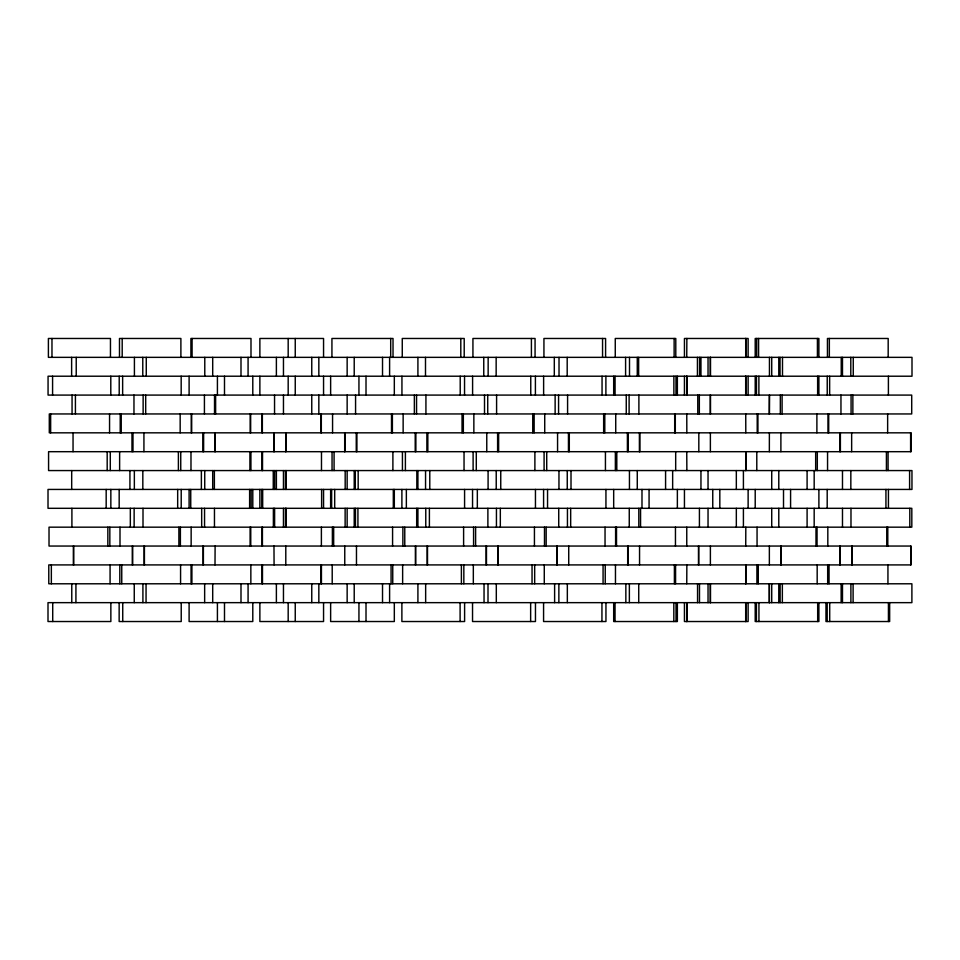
<?xml version="1.0" encoding="UTF-8"?>
<svg xmlns="http://www.w3.org/2000/svg" width="960" height="960" viewBox="0 0 960 960"><rect width="100%" height="100%" fill="white"/><g stroke="black" fill="none" stroke-linecap="round" stroke-linejoin="round"><path stroke-width="1.44" d="M910.788 546.048L910.788 564.912M910.608 432.828L910.608 451.692M909.804 508.308L909.804 527.172M909.6 470.568L909.6 489.432M889.656 602.652L889.656 621.528L825.972 621.528L825.972 602.652M888.396 376.212L888.396 395.088M888.432 489.432L888.432 508.308M888.432 602.652L888.432 621.528M888.18 357.348L888.18 338.472L827.448 338.472L827.448 357.348M888.072 451.692L888.072 470.568M887.94 564.912L887.94 583.788M887.796 527.172L887.796 546.048M887.64 413.952L887.64 432.828M886.752 527.172L886.752 546.048M886.416 451.692L886.416 470.568M885.936 489.432L885.936 508.308M853.26 357.348L853.26 376.212M853.104 583.788L853.104 602.652M852.864 395.088L852.864 413.952M852 546.048L852 564.912M851.82 546.048L851.82 564.912M851.652 432.828L851.652 451.692M851.076 395.088L851.076 413.952M850.98 508.308L850.98 527.172M850.8 357.348L850.8 376.212M850.836 470.568L850.836 489.432M850.896 583.788L850.896 602.652M842.484 357.348L842.484 376.212M842.484 470.568L842.484 489.432M842.484 508.308L842.484 527.172M842.484 583.788L842.484 602.652M841.236 357.348L841.236 376.212M841.14 583.788L841.14 602.652M840.96 395.088L840.96 413.952M840.384 432.828L840.384 451.692M840.204 546.048L840.204 564.912M840.036 546.048L840.036 564.912M839.844 432.828L839.844 451.692M829.644 376.212L829.644 395.088M829.704 602.652L829.704 621.528M829.344 338.472L829.344 357.348M829.044 564.912L829.044 583.788M828.696 413.952L828.696 432.828M827.976 413.952L827.976 432.828M827.82 527.172L827.82 546.048M827.556 451.692L827.556 470.568M827.676 564.912L827.676 583.788M827.232 376.212L827.232 395.088M827.196 489.432L827.196 508.308M827.184 602.652L827.184 621.528M818.892 357.348L818.892 338.472L755.208 338.472L755.208 357.348M818.892 376.212L818.892 395.088M818.892 489.432L818.892 508.308M818.892 602.652L818.892 621.528L755.208 621.528L755.208 602.652M817.632 376.212L817.632 395.088M817.68 602.652L817.68 621.528M817.416 338.472L817.416 357.348M817.308 451.692L817.308 470.568M817.176 564.912L817.176 583.788M817.044 527.172L817.044 546.048M816.888 413.952L816.888 432.828M815.988 527.172L815.988 546.048M815.664 451.692L815.664 470.568M814.176 470.568L814.176 489.432M814.176 508.308L814.176 527.172M807.096 470.568L807.096 489.432M807.096 508.308L807.096 527.172M790.584 489.432L790.584 508.308M783.516 489.432L783.516 508.308M782.496 357.348L782.496 376.212M782.352 583.788L782.352 602.652M782.1 395.088L782.1 413.952M781.248 546.048L781.248 564.912M781.068 546.048L781.068 564.912M780.888 432.828L780.888 451.692M780.324 395.088L780.324 413.952M780.132 583.788L780.132 602.652M780.036 357.348L780.036 376.212M778.788 357.348L778.788 376.212M778.788 470.568L778.788 489.432M778.788 508.308L778.788 527.172M778.788 583.788L778.788 602.652M771.72 357.348L771.72 376.212M771.72 470.568L771.72 489.432M771.72 508.308L771.72 527.172M771.72 583.788L771.72 602.652M769.452 357.348L769.452 376.212M769.38 432.828L769.344 451.692M769.356 546.048L769.356 564.912M769.44 583.788L769.44 602.652M769.272 583.788L769.272 602.652M758.94 602.652L758.94 621.528M758.88 376.212L758.88 395.088M758.58 338.472L758.58 357.348M758.28 564.912L758.28 583.788M757.932 413.952L757.932 432.828M757.212 413.952L757.212 432.828M757.056 527.172L757.056 546.048M756.792 451.692L756.792 470.568M756.912 564.912L756.912 583.788M756.684 338.472L756.684 357.348M756.468 376.212L756.468 395.088M756.42 602.652L756.42 621.528M755.208 376.212L755.208 395.088M755.208 489.432L755.208 508.308M748.128 357.348L748.128 338.472L684.444 338.472L684.444 357.348M748.128 376.212L748.128 395.088M748.128 489.432L748.128 508.308M748.128 602.652L748.128 621.528L684.444 621.528L684.444 602.652M745.836 338.472L745.836 357.348M745.86 376.212L745.86 395.088M745.74 413.952L745.8 432.828M745.836 451.692L745.836 470.568M745.812 527.172L745.728 546.048M745.824 564.912L745.824 583.788M745.86 602.652L745.86 621.528M745.704 338.472L745.704 357.348M745.68 376.212L745.68 395.088M745.716 451.692L745.716 470.568M745.716 564.912L745.716 583.788M745.68 602.652L745.68 621.528M743.412 470.568L743.412 489.432M743.412 508.308L743.412 527.172M736.332 470.568L736.332 489.432M736.332 508.308L736.332 527.172M719.82 489.432L719.82 508.308M712.752 489.432L712.752 508.308M710.484 357.348L710.484 376.212M710.46 395.088L710.46 413.952M710.376 432.828L710.376 451.692M710.388 546.048L710.388 564.912M710.472 583.788L710.472 602.652M710.304 357.348L710.304 376.212M710.328 395.088L710.328 413.952M710.304 583.788L710.304 602.652M708.036 357.348L708.036 376.212M708.036 470.568L708.036 489.432M708.036 508.308L708.036 527.172M708.036 583.788L708.036 602.652M700.956 357.348L700.956 376.212M700.956 470.568L700.956 489.432M699.588 357.348L699.588 376.212M699.336 395.088L699.336 413.952M699.42 508.308L699.42 527.172M699.492 583.788L699.492 602.652M698.82 432.828L698.82 451.692M698.676 546.048L698.676 564.912M698.52 546.048L698.52 564.912M697.776 395.088L697.776 413.952M697.56 583.788L697.56 602.652M697.44 357.348L697.44 376.212M686.868 338.472L686.736 357.348M686.892 376.212L686.892 395.088M686.772 413.952L686.832 432.828M686.748 451.692L686.868 470.568M686.76 527.172L686.76 546.048M686.856 564.912L686.748 583.788M686.892 602.652L686.892 621.528M686.712 376.212L686.712 395.088M686.712 602.652L686.712 621.528M684.444 376.212L684.444 395.088M684.444 489.432L684.444 508.308M677.364 376.212L677.364 395.088M677.364 489.432L677.364 508.308M677.364 602.652L677.364 621.528L613.68 621.528L613.68 602.652M675.984 376.212L675.984 395.088M676.02 602.652L676.02 621.528M675.792 357.348L675.792 338.472L615.264 338.472L615.264 357.348M675.684 451.692L675.684 470.568M675.576 564.912L675.576 583.788M675.456 527.172L675.456 546.048M675.312 413.952L675.312 432.828M674.688 413.952L674.688 432.828M674.388 564.912L674.388 583.788M674.136 338.472L674.136 357.348M673.872 376.212L673.872 395.088M673.824 602.652L673.824 621.528M672.648 470.568L672.648 489.432M665.58 470.568L665.58 489.432M649.068 489.432L649.068 508.308M641.988 489.432L641.988 508.308M640.56 508.308L640.56 527.172M639.864 432.828L639.864 451.692M639.552 546.048L639.552 564.912M639.396 432.828L639.396 451.692M638.892 395.088L638.892 413.952M638.808 508.308L638.808 527.172M638.736 583.788L638.736 602.652M638.64 357.348L638.64 376.212M637.272 357.348L637.272 376.212M637.272 470.568L637.272 489.432M629.508 357.348L629.508 376.212M629.448 470.568L629.448 489.432M629.364 583.788L629.364 602.652M629.256 508.308L629.256 527.172M629.112 395.088L629.112 413.952M628.248 432.828L628.248 451.692M627.972 546.048L627.972 564.912M627.684 546.048L627.684 564.912M627.396 432.828L627.396 451.692M626.256 395.088L626.256 413.952M625.848 583.788L625.848 602.652M625.596 357.348L625.596 376.212M616.8 451.692L616.8 470.568M616.512 527.172L616.512 546.048M615.732 413.952L615.732 432.828M615.6 527.172L615.6 546.048M615.36 451.692L615.36 470.568M615.468 564.912L615.468 583.788M615.072 376.212L615.072 395.088M615.036 602.652L615.036 621.528M613.68 376.212L613.68 395.088M613.68 489.432L613.68 508.308M605.94 489.432L605.94 508.308M605.952 602.652L605.952 621.528L543.576 621.528L543.576 602.652M605.892 376.212L605.892 395.088M605.592 357.348L605.592 338.472L543.936 338.472L543.936 357.348M605.436 451.692L605.436 470.568M605.244 564.912L605.244 583.788M605.04 527.172L605.04 546.048M604.8 413.952L604.8 432.828M603.648 413.952L603.648 432.828M603.072 564.912L603.072 583.788M602.556 338.472L602.556 357.348M602.052 376.212L602.052 395.088M601.944 602.652L601.944 621.528M571.008 470.568L571.008 489.432M570.672 508.308L570.672 527.172M569.304 432.828L569.304 451.692M568.728 546.048L568.728 564.912M568.452 432.828L568.452 451.692M567.588 395.088L567.588 413.952M567.444 508.308L567.444 527.172M567.336 583.788L567.336 602.652M567.192 357.348L567.192 376.212M567.252 470.568L567.252 489.432M559.02 357.348L559.02 376.212M558.96 470.568L558.96 489.432M558.732 508.308L558.732 527.172M558.864 583.788L558.864 602.652M558.576 395.088L558.576 413.952M557.568 432.828L557.568 451.692M557.244 546.048L557.244 564.912M556.896 546.048L556.896 564.912M555.132 395.088L555.132 413.952M554.616 583.788L554.616 602.652M554.304 357.348L554.304 376.212M547.548 489.432L547.548 508.308M546.72 451.692L546.72 470.568M546.168 527.172L546.168 546.048M544.728 413.952L544.728 432.828M544.488 527.172L544.488 546.048M544.272 564.912L544.272 583.788M544.092 451.692L544.092 470.568M543.624 376.212L543.624 395.088M543.588 489.432L543.588 508.308M535.404 376.212L535.404 395.088M535.452 489.432L535.452 508.308M535.464 602.652L535.464 621.528L472.536 621.528L472.536 602.652M535.068 357.348L535.068 338.472L472.932 338.472L472.932 357.348M534.888 451.692L534.888 470.568M534.672 564.912L534.672 583.788M534.432 527.172L534.432 546.048M534.144 413.952L534.144 432.828M532.752 413.952L532.752 432.828M532.044 564.912L532.044 583.788M531.408 338.472L531.408 357.348M530.76 376.212L530.76 395.088M530.64 602.652L530.64 621.528M500.748 470.568L500.748 489.432M500.328 508.308L500.328 527.172M498.636 432.828L498.636 451.692M498.276 546.048L498.276 564.912M497.928 546.048L497.928 564.912M497.604 432.828L497.604 451.692M496.596 395.088L496.596 413.952M496.44 508.308L496.44 527.172M496.152 357.348L496.152 376.212M496.224 470.568L496.224 489.432M496.308 583.788L496.308 602.652M488.148 357.348L488.148 376.212M488.088 470.568L488.088 489.432M488.004 583.788L488.004 602.652M487.884 508.308L487.884 527.172M487.728 395.088L487.728 413.952M486.768 432.828L486.768 451.692M486.468 546.048L486.468 564.912M486.144 546.048L486.144 564.912M484.512 395.088L484.512 413.952M484.044 583.788L484.044 602.652M483.756 357.348L483.756 376.212M477.336 489.432L477.336 508.308M476.292 451.692L476.292 470.568M475.608 527.172L475.608 546.048M473.856 413.952L473.856 432.828M473.58 527.172L473.58 546.048M473.328 564.912L473.328 583.788M473.112 451.692L473.112 470.568M472.596 376.212L472.596 395.088M472.548 489.432L472.548 508.308M464.544 376.212L464.544 395.088M464.58 489.432L464.58 508.308M464.604 602.652L464.604 621.528L401.88 621.528L401.88 602.652M464.208 357.348L464.208 338.472L402.264 338.472L402.264 357.348M464.04 451.692L464.04 470.568M463.836 564.912L463.836 583.788M463.608 527.172L463.608 546.048M463.344 413.952L463.344 432.828M462.048 413.952L462.048 432.828M461.388 564.912L461.388 583.788M460.8 338.472L460.8 357.348M460.212 376.212L460.212 395.088M460.104 602.652L460.104 621.528M429.78 470.568L429.78 489.432M429.396 508.308L429.396 527.172M427.836 432.828L427.836 451.692M427.5 546.048L427.5 564.912M427.188 546.048L427.188 564.912M426.876 432.828L426.876 451.692M425.928 395.088L425.928 413.952M425.772 508.308L425.772 527.172M425.556 470.568L425.556 489.432M425.652 583.788L425.652 602.652M425.496 357.348L425.496 376.212M417.912 357.348L417.912 376.212M417.912 470.568L417.912 489.432M417.912 508.308L417.912 527.172M417.912 583.788L417.912 602.652M416.832 470.568L416.832 489.432M416.556 395.088L416.556 413.952M416.676 508.308L416.676 527.172M415.872 432.828L415.872 451.692M415.656 546.048L415.656 564.912M415.44 546.048L415.44 564.912M415.212 432.828L415.212 451.692M414.36 395.088L414.36 413.952M406.356 489.432L406.356 508.308M405.396 451.692L405.396 470.568M404.772 527.172L404.772 546.048M403.14 413.952L403.14 432.828M402.876 527.172L402.876 546.048M402.636 564.912L402.636 583.788M402.432 451.692L402.432 470.568M401.94 376.212L401.94 395.088M401.892 489.432L401.892 508.308M394.32 376.212L394.32 395.088M394.32 489.432L394.32 508.308M394.32 602.652L394.32 621.528L330.636 621.528L330.636 602.652M393.312 489.432L393.312 508.308M393.024 357.348L393.024 338.472L331.932 338.472L331.932 357.348M392.892 451.692L392.892 470.568M392.748 564.912L392.748 583.788M392.58 527.172L392.58 546.048M392.388 413.952L392.388 432.828M391.512 413.952L391.512 432.828M391.08 564.912L391.08 583.788M390.696 338.472L390.696 357.348M389.604 357.348L389.604 376.212M389.604 583.788L389.604 602.652M382.524 357.348L382.524 376.212M382.524 583.788L382.524 602.652M366.012 376.212L366.012 395.088M366.012 602.652L366.012 621.528M358.944 376.212L358.944 395.088M358.944 602.652L358.944 621.528M358.176 470.568L358.176 489.432M357.924 508.308L357.924 527.172M356.916 432.828L356.916 451.692M356.472 546.048L356.472 564.912M356.256 432.828L356.256 451.692M355.572 395.088L355.572 413.952M355.452 508.308L355.452 527.172M355.296 470.568L355.296 489.432M354.216 357.348L354.216 376.212M354.216 470.568L354.216 489.432M354.216 508.308L354.216 527.172M354.216 583.788L354.216 602.652M347.148 357.348L347.148 376.212M347.148 395.088L347.148 413.952M347.148 470.568L347.148 489.432M347.148 508.308L347.148 527.172M347.148 583.788L347.148 602.652M345.18 470.568L345.18 489.432M345.132 508.308L345.132 527.172M344.88 432.828L344.88 451.692M344.76 546.048L344.76 564.912M344.688 432.828L344.688 451.692M334.692 489.432L334.692 508.308M334.08 451.692L334.08 470.568M333.672 527.172L333.672 546.048M332.568 413.952L332.568 432.828M332.376 527.172L332.376 546.048M332.208 564.912L332.208 583.788M332.052 451.692L332.052 470.568M331.644 489.432L331.644 508.308M330.636 376.212L330.636 395.088M330.636 489.432L330.636 508.308M323.556 357.348L323.556 338.472L259.872 338.472L259.872 357.348M323.556 376.212L323.556 395.088M323.556 489.432L323.556 508.308M323.556 602.652L323.556 621.528L259.872 621.528L259.872 602.652M321.624 489.432L321.624 508.308M321.48 451.692L321.48 470.568M321.384 527.172L321.384 546.048M321.432 564.912L321.432 583.788M321.324 413.952L321.324 432.828M321.072 413.952L321.072 432.828M320.952 564.912L320.952 583.788M318.84 357.348L318.84 376.212M318.84 395.088L318.84 413.952M318.84 583.788L318.84 602.652M311.76 357.348L311.76 376.212M311.76 395.088L311.76 413.952M311.76 583.788L311.76 602.652M295.248 338.472L295.248 357.348M295.248 376.212L295.248 395.088M295.248 602.652L295.248 621.528M288.18 338.472L288.18 357.348M288.18 376.212L288.18 395.088M288.18 602.652L288.18 621.528M286.236 470.568L286.236 489.432M286.176 508.308L286.176 527.172M285.912 432.828L285.912 451.692M285.792 546.048L285.792 564.912M285.72 432.828L285.72 451.692M285.42 470.568L285.42 489.432M285.48 508.308L285.48 527.172M283.464 357.348L283.464 376.212M283.464 395.088L283.464 413.952M283.464 470.568L283.464 489.432M283.464 508.308L283.464 527.172M283.464 583.788L283.464 602.652M276.384 357.348L276.384 376.212M276.384 470.568L276.384 489.432M276.384 583.788L276.384 602.652M274.548 395.088L274.548 413.952M274.716 470.568L274.716 489.432M274.62 508.308L274.62 527.172M274.188 432.828L274.188 451.692M273.972 546.048L274.08 564.912M273.864 432.828L273.864 451.692M273.372 508.308L273.372 527.172M273.264 470.568L273.264 489.432M262.68 489.432L262.68 508.308M262.356 413.952L262.356 432.828M262.524 451.692L262.524 470.568M262.416 527.172L262.416 546.048M262.476 564.912L262.476 583.788M262.104 413.952L262.104 432.828M261.948 451.692L261.948 470.568M262.056 527.172L262.056 546.048M261.996 564.912L261.996 583.788M261.804 489.432L261.804 508.308M259.872 376.212L259.872 395.088M259.872 489.432L259.872 508.308M252.792 376.212L252.792 395.088M252.792 489.432L252.792 508.308M252.792 602.652L252.792 621.528L189.108 621.528L189.108 602.652M251.16 489.432L251.16 508.308M250.992 357.348L250.992 338.472L190.908 338.472L190.908 357.348M250.92 451.692L250.92 470.568M250.752 527.172L250.752 546.048M250.848 564.912L250.848 583.788M250.656 413.952L250.656 432.828M250.212 413.952L250.212 432.828M250.104 527.172L250.104 546.048M249.912 451.692L249.912 470.568M249.624 489.432L249.624 508.308M248.076 357.348L248.076 376.212M248.076 583.788L248.076 602.652M240.996 357.348L240.996 376.212M240.996 583.788L240.996 602.652M224.496 376.212L224.496 395.088M224.496 602.652L224.496 621.528M217.416 376.212L217.416 395.088M217.416 602.652L217.416 621.528M215.628 395.088L215.628 413.952M215.22 432.828L215.22 451.692M215.112 546.048L215.004 564.912M214.896 432.828L214.896 451.692M214.524 395.088L214.524 413.952M214.368 470.568L214.368 489.432M214.464 508.308L214.464 527.172M212.7 357.348L212.7 376.212M212.7 470.568L212.7 489.432M212.7 583.788L212.7 602.652M204.78 357.348L204.78 376.212M204.732 470.568L204.732 489.432M204.552 508.308L204.552 527.172M204.648 583.788L204.648 602.652M204.42 395.088L204.42 413.952M203.628 432.828L203.628 451.692M203.388 546.048L203.388 564.912M203.136 546.048L203.136 564.912M202.872 432.828L202.872 451.692M201.672 508.308L201.672 527.172M201.372 470.568L201.372 489.432M192.084 338.472L192.084 357.348M191.904 564.912L191.904 583.788M191.688 413.952L191.688 432.828M191.256 413.952L191.256 432.828M191.148 527.172L191.148 546.048M190.98 451.692L190.98 470.568M191.064 564.912L191.064 583.788M190.74 489.432L190.74 508.308M189.108 376.212L189.108 395.088M189.108 489.432L189.108 508.308M181.176 376.212L181.176 395.088M181.212 489.432L181.212 508.308M181.224 602.652L181.224 621.528L119.148 621.528L119.148 602.652M180.888 357.348L180.888 338.472L119.484 338.472L119.484 357.348M180.744 451.692L180.744 470.568M180.576 564.912L180.576 583.788M180.384 527.172L180.384 546.048M180.168 413.952L180.168 432.828M178.884 527.172L178.884 546.048M178.392 451.692L178.392 470.568M177.672 489.432L177.672 508.308M146.268 357.348L146.268 376.212M146.052 583.788L146.052 602.652M145.692 395.088L145.692 413.952M144.42 546.048L144.42 564.912M144.168 546.048L144.168 564.912M143.928 432.828L143.928 451.692M143.136 395.088L143.136 413.952M143.004 508.308L143.004 527.172M142.776 357.348L142.776 376.212M142.824 470.568L142.824 489.432M142.908 583.788L142.908 602.652M134.412 357.348L134.412 376.212M134.352 470.568L134.352 489.432M134.136 508.308L134.136 527.172M134.256 583.788L134.256 602.652M133.968 395.088L133.968 413.952M132.984 432.828L132.984 451.692M132.672 546.048L132.672 564.912M132.324 546.048L132.324 564.912M131.976 432.828L131.976 451.692M130.332 508.308L130.332 527.172M129.924 470.568L129.924 489.432M122.736 602.652L122.736 621.528M122.64 376.212L122.64 395.088M122.196 338.472L122.196 357.348M121.752 564.912L121.752 583.788M121.236 413.952L121.236 432.828M120.216 413.952L120.216 432.828M120 527.172L120 546.048M119.808 564.912L119.808 583.788M119.628 451.692L119.628 470.568M119.208 376.212L119.208 395.088M119.172 489.432L119.172 508.308M110.796 376.212L110.796 395.088M110.844 489.432L110.844 508.308M110.856 602.652L110.856 621.528L48 621.528L48 602.652L911.892 602.652L911.892 583.788L48.78 583.788L48.78 564.912L910.968 564.912L910.968 546.048L49.02 546.048L49.02 527.172L911.82 527.172L911.82 508.308L48.012 508.308L48.012 489.432L911.964 489.432L911.964 470.568L48.576 470.568L48.576 451.692L911.148 451.692L911.148 432.828L49.296 432.828L49.296 413.952L911.712 413.952L911.712 395.088L48.06 395.088L48.06 376.212L912 376.212L912 357.348L48.396 357.348L48.396 338.472L110.46 338.472L110.46 357.348M110.292 451.692L110.292 470.568M110.076 564.912L110.076 583.788M109.836 527.172L109.836 546.048M109.56 413.952L109.56 432.828M107.844 527.172L107.844 546.048M107.184 451.692L107.184 470.568M106.176 489.432L106.176 508.308M76.224 357.348L76.224 376.212M75.924 583.788L75.924 602.652M75.42 395.088L75.42 413.952M73.704 546.048L73.704 564.912M73.368 546.048L73.368 564.912M73.044 432.828L73.044 451.692M72.06 395.088L72.06 413.952M71.904 508.308L71.904 527.172M71.772 583.788L71.772 602.652M71.628 357.348L71.628 376.212M71.688 470.568L71.688 489.432M52.584 376.212L52.584 395.088M52.716 602.652L52.716 621.528M51.972 338.472L51.972 357.348M51.348 564.912L51.348 583.788M50.652 413.952L50.652 432.828M769.428 413.952L769.428 395.088L769.296 413.952"/></g></svg>
